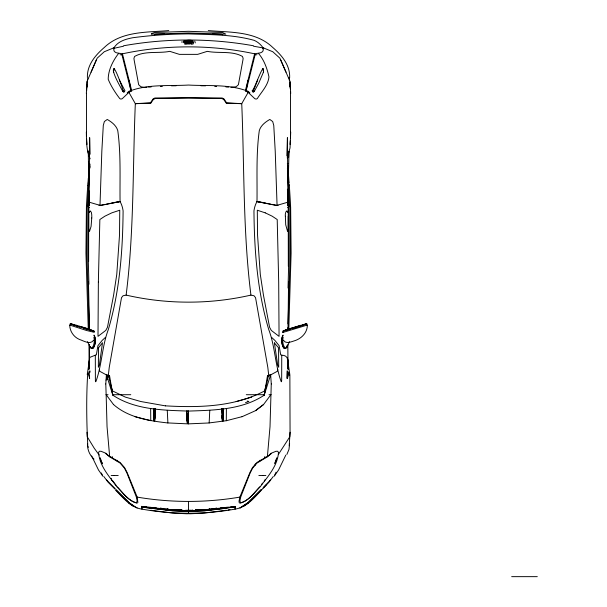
<?xml version="1.0" encoding="UTF-8"?>
<svg xmlns="http://www.w3.org/2000/svg" width="607" height="607" viewBox="0 0 607 607"><rect width="100%" height="100%" fill="white"/><g stroke="black" fill="none" stroke-linecap="round" stroke-linejoin="round"><path stroke-width="0.91" d="M142.008 509.136L141.469 507.482C156.902 506.754 172.828 511.519 188.527 510.419C204.233 511.519 220.159 506.754 235.592 507.482L235.053 509.136C204.271 514.599 172.79 514.599 142.008 509.136L141.803 506.291M153.988 420.833L153.465 408.822L155.316 408.822L154.39 421.235L153.624 415.901M188.375 417.828L187.601 423.496L186.668 411.083L188.527 411.083C214.172 410.211 242.034 409.869 264.197 395.195L270.654 374.777L267.475 375.847L264.197 395.195L268.324 376.165L270.646 374.769L271.276 383.981M105.785 383.981L106.4 374.769L108.721 376.165L112.856 395.195L109.571 375.847L106.4 374.769L112.856 395.195C135.02 409.869 162.873 410.211 188.527 411.083L188.527 423.861L209.165 422.965M195.909 509.577L195.909 510.851L195.348 510.821L195.348 510.229L206.122 509.592M209.658 509.098L209.658 509.85L209.096 509.842L209.65 508.871M223.581 408.875L223.406 416.463L222.655 421.25L221.73 408.837L223.581 408.837L222.777 421.129L221.874 415.552M222.997 508.021L222.435 508.408L222.435 508.021M105.535 337.31L102.196 340.39L97.939 345.671L96.384 354.837L95.314 355.178L95.39 380.49L95.557 381.75L95.952 381.469C102.006 364.686 101.991 346.218 108.327 329.548C119.738 291.079 122.735 250.82 123.107 210.872A20.828 13.263 -88.9 0 0 120.065 201.57C119.754 177.942 121.013 154.079 117.766 130.611C116.324 125.535 111.68 121.984 107.257 119.45L104.366 121.537L103.296 125.452L101.832 151.181L99.996 205.356L90.003 202.419L89.297 202.92L89.267 205.12M228.596 507.186L229.158 507.186M271.526 337.31L274.865 340.39L279.121 345.671L280.677 354.837L281.747 355.178L281.671 380.49L281.504 381.75L281.109 381.469C275.054 364.686 275.07 346.218 268.734 329.548C257.322 291.079 254.325 250.82 253.954 210.872A20.828 13.263 88.9 0 1 256.996 201.57C257.307 177.942 256.04 154.079 259.295 130.611C260.737 125.535 265.38 121.984 269.804 119.45L272.695 121.537L273.765 125.452L275.229 151.181L277.065 205.356L287.058 202.419L287.764 202.92L287.794 205.12M90.542 347.758L92.044 347.955C94.442 344.996 94.692 340.755 93.903 337.151M289.213 445.72L290.063 432.245L289.865 375.141M209.779 410.324L209.157 422.927L226.297 420.719L226.396 408.534M88.66 228.543L88.614 261.594M88.834 212.488L88.888 207.769L89.472 207.419L86.96 206.16L89.214 205.879M89.13 203.823L89.646 137.637L90.124 154.224M123.502 91.998C124.063 92.241 112.743 59.509 113.395 71.285C115.368 78.493 119.473 84.988 122.88 91.581L124.086 91.953L124.966 90.807L119.351 79.949M287.824 344.708L288.014 368.457C288.166 362.971 289.501 355.186 281.747 355.178M287.999 329.692L288.568 281.838M271.268 383.943L270.016 426.706L267.383 456.798L256.898 463.118L252.542 468.209L250.046 473.225L240.713 496.966L239.902 500.987L240.675 502.869C248.711 500.972 254.265 492.558 259.781 486.844M186.668 413.17L188.527 413.17L188.003 423.094M155.172 415.567L155.316 408.989M154.8 420.833L155.316 408.822M186.827 418.177L187.722 423.375L188.527 411.083M288.462 173.852L288.985 151.204M288.242 174.292L288.416 166.804M288.636 157.448L288.765 151.841M290.723 132.007L290.032 147.949L287.21 157.934M290.525 137.865L290.45 91.528M288.325 266.321L288.264 216.267M288.029 288.037L288.962 253.096L288.537 206.213L289.767 206.213L290.639 206.562L291.11 253.089L288.788 329.26M87.097 81.695L86.664 90.663M89.047 368.457L89.237 344.708M95.314 355.178L89.95 357.333L89.404 358.783L88.933 369.428L89.434 360.285M154.284 421.129L155.172 415.552M223.581 409.004L221.73 408.852L222.549 421.144L223.437 415.583M287.726 329.54L287.817 327.659M288.006 323.895L290.176 253.089L289.767 206.213L287.847 205.879M86.338 93.539L86.801 85.268M89.525 173.443L87.438 205.136L89.214 205.538L88.675 205.083L86.475 205.424L87.681 186.106M89.828 168.086L90.026 164.512L89.753 163.753L88.971 163.564M167.403 509.85L167.411 508.871M88.895 205.712L89.214 200.196M181.159 510.206L181.182 509.804M223.065 420.848L223.315 416.463L222.655 415.878L222.655 411.721L221.889 411.44M86.505 93.273L86.49 136.097M88.675 205.083L89.555 191.076M167.403 509.379L167.426 508.947M167.418 509.25L167.964 509.546L167.934 508.947M174.308 509.918L174.308 510.517L174.869 510.517C175.309 509.448 173.89 509.41 174.308 510.495L174.846 510.495M209.127 508.947L209.096 509.546L209.658 509.546L209.627 508.947M286.83 155.953L287.415 137.637L287.93 203.823M123.403 46.238L114.579 48.173L113.668 49.668C113.881 53.757 119.64 52.93 122.439 53.818L131.749 90.906L129.291 92.029L129.23 92.947L135.323 103.676C132.637 167.486 134.155 231.608 126.119 295.101L123.046 295.753L121.499 297.68L109.237 367.44L108.35 375.232M290.063 432.245L289.782 436.843L278.393 454.423M95.345 341.817L94.98 337.234L94.017 335.147M160.703 507.96L160.643 508.871C162.092 508.954 160.233 507.816 160.643 509.129L161.204 509.106L160.643 509.007M215.91 508.112L215.857 508.871L216.418 508.871L216.358 507.96M88.326 178.215L87.939 183.739L88.599 183.663M88.516 175.446L88.895 169.914M89.532 170.172L88.508 184.513L87.833 185.461M89.669 168.283L89.806 166.394L89.259 165.848M222.45 507.831L220.569 508.006M290.032 144.405L290.313 140.672M87.097 84.616L86.877 87.18L87.112 81.232L97.181 58.166L104.283 51.739L114.01 47.748C118.031 41.253 125.634 39.129 132.698 37.74C151.211 35.274 169.861 34.03 188.527 33.893C210.485 34.698 232.974 34.409 254.272 40.381C257.892 41.959 260.775 44.561 263.051 47.748L272.778 51.739L279.88 58.166L289.949 81.232L290.29 88.925M87.317 82.059L87.734 78.553M95.382 341.255L94.32 346.438L93.129 348.137L92.605 348.046M263.377 72.559C264.789 58.082 254.523 90.003 252.095 90.807L252.975 91.953L254.181 91.581L258.711 83.227L263.415 72.203M87.226 374.595L89.532 359.094M289.6 443.671L288.97 449.461L286.853 454.484M137.888 502.566L137.174 497.057L127.189 472.678L124.518 467.527L119.852 462.299L108.645 455.811L106.043 453.323L101.096 451.289L99.328 451.259L98.584 452.519C99.427 465.789 109.214 476.449 116.772 486.662C122.697 492.581 128.73 501.223 137.22 503.12M286.777 378.267L287.111 370.892M94.313 340.846L94.32 339.617M306.831 325.018L307.354 325.041C307.423 332.917 301.087 338.994 293.856 340.99C290.67 341.991 285.722 344.108 283.53 340.345M87.393 77.65C86.907 64.972 95.375 55.184 104.374 47.399C121.575 30.98 146.773 32.505 168.776 30.578M87.719 373.487C86.209 397.145 86.566 421.106 87.742 444.802M155.142 416.448L154.39 421.235L153.639 416.448L153.465 408.89M188.352 418.709L187.601 423.496L186.842 418.709L186.668 411.098M223.406 416.463L222.655 421.25L221.904 416.463L222.253 420.848M286.929 346.468L286.512 347.758L285.017 347.955C282.665 344.981 282.278 340.747 283.158 337.151M114.207 68.416L113.873 70.344L114.397 68.477M247.944 80.291L246.146 90.61L245.311 90.906L254.621 53.818C257.421 52.93 263.18 53.757 263.392 49.668L262.459 48.143M154.724 34.827L155.316 34.341M277.718 369.253L277.285 371.309L268.324 376.165L267.475 375.847M276.731 458.05L274.622 463.718M276.921 458.012L275.13 462.944M254.986 465.349L255.335 463.945M260.115 460.205L260.122 460.941M264.394 458.46L264.864 456.555M131.749 90.906L130.915 90.61L121.954 54.744L122.439 53.818C165.696 44.554 211.365 44.554 254.621 53.818L255.107 54.744L246.146 90.61L248.134 91.247L249.894 92.909M266.2 384.83L264.599 390.946C234.401 406.948 198.906 407.752 165.514 405.855M286.974 345.626L286.056 348.297L284.22 348.539C281.269 344.875 280.722 339.275 283.044 335.147M188.049 42.862L188.428 41.686L187.646 41.686L188.049 42.862L188.428 42.095M252.975 91.953L257.709 79.949M96.293 60.047L91.058 72.165M282.983 335.299L282.073 337.325L281.716 341.817M276.056 472.2L274.288 476.085L278.545 470.038L285.814 455.098M89.419 371.211L88.963 373.866L89.646 378.404M286.876 347.348L289.516 341.703M287.415 378.404L288.097 373.866L287.635 371.211M188.777 41.033L188.519 41.921L188.777 41.033L189.096 41.443L188.208 43.029L186.933 41.443L187.282 41.033L187.548 41.921L187.282 41.033M122.88 91.581L123.517 90.405L124.086 91.953M188.208 43.029L189.096 41.033M113.85 475.539L114.291 475.539M283.31 330.898L290.639 329.138M264.273 480.941L265.221 479.522M106.035 380.149L108.721 376.165L109.571 375.847M268.704 375.232L267.824 367.44L255.555 297.68L254.007 295.753L250.941 295.101C242.906 231.608 244.424 167.486 241.738 103.676L226.335 103.22L223.657 99.434L221.889 98.562L188.527 98.159L155.172 98.562L153.404 99.434L150.726 103.22L135.323 103.676L150.43 102.811L153.139 98.865L154.906 98L188.527 97.59L222.154 98L223.922 98.865L226.631 102.811L241.738 103.676L247.831 92.947L247.77 92.029L245.311 90.906M226.335 103.22L226.631 102.811M270.904 394.671L263.537 404.558L255.646 410.62L242.011 416.728M93.524 340.345C90.124 345.11 83.538 340.724 79.365 339.427C73.659 336.968 69.79 331.255 69.706 325.041L70.23 325.018M273.302 476.442L268.901 482.284L263.362 487.945M261.465 484.629L262.588 483.157M118.722 53.272C113.046 60.541 108.243 69.881 108.205 79.282C111.081 86.247 115.231 92.681 119.814 98.653L120.937 99.108L122.219 98.713L129.291 92.029M287.498 378.427L288.363 373.958L287.726 371.272M89.335 371.272L88.698 373.958L89.563 378.427M266.678 484.507C257.406 493.666 249.196 506.435 235.577 509.076M113.319 48.029L114.579 48.173M269.637 480.873L270.494 480.046L263.21 487.588M267.383 456.798L271.359 453.535M127.166 92.909L128.927 91.247L130.915 90.61L129.116 80.291M154.39 415.863L153.73 416.448L155.051 416.448L154.39 415.863L154.39 411.705L153.624 411.425M187.601 418.117L186.933 418.709L188.261 418.709L187.601 418.117L187.601 413.966L186.835 413.686M222.655 415.878L221.995 416.463L223.315 416.463M87.598 185.651L88.417 184.642L88.895 179.687L89.54 166.25L88.994 165.628M289.38 186.106L290.586 205.424L288.386 205.083L287.847 205.538L290.047 205.819M190.461 511.193L189.521 510.487L188.299 511.193L190.461 511.193L188.876 510.836M87.651 185.256L88.212 184.376L88.607 179.672L89.411 166.455L88.872 165.984M191.607 510.426L191.592 511.458C203.535 509.561 171.652 510.191 188.253 511.519L189.187 510.343L190.461 511.048M289.19 205.477L289.615 205.136L287.437 171.66M235.364 506.898L204.718 510.806L193.026 511.329M255.638 410.582L263.529 404.528M243.976 506.094L248.483 502.869M193.026 511.185L204.718 510.662L221.601 508.856L235.099 506.579M268.324 376.165L270.654 374.777M265.881 475.539L258.848 475.539M289.008 206.228L290.586 205.424M87.985 205.872L86.422 206.562L85.951 253.089L88.273 329.26M284.258 330.458L282.65 331.354L306.391 323.979L305.913 323.963M184.232 40.775C179.482 44.091 192.222 43.294 193.496 42.52C193.815 39.053 186.637 40.403 184.232 40.775L184.232 41.678M132.485 90.071C150.354 84.191 169.914 86.103 188.527 85.048C207.146 86.103 226.707 84.191 244.575 90.071M184.035 511.185L172.342 510.662L142.015 507.133L172.342 510.806L184.035 511.329M87.013 205.819L87.871 205.477M283.773 330.686L287.407 329.335M307.354 325.041L282.65 332.537L283.499 332.211M154.39 411.705L155.157 411.425M187.601 413.966L188.36 413.686M222.655 411.721L223.422 411.44M285.237 330.125L305.26 324.1M245.524 402.608L248.885 401.493L247.261 401.068M293.78 328.304L307.005 323.895L303.303 324.533M278.143 205.158L276.875 205.568L256.996 201.577L271.026 204.218M193.163 511.306L194.058 511.086M289.873 328.599L300.935 325.253M236.176 401.538L251.723 397.099M262.77 475.539L263.21 475.539M226.297 420.719L242.003 416.69M287.308 163.753L288.09 163.564M288.067 165.628L287.521 166.25L288.166 179.687L288.644 184.642L289.463 185.651M240.713 496.966C206.289 502.892 170.772 502.907 136.347 496.966L127.015 473.225L124.518 468.209L120.163 463.118L109.677 456.798L105.701 453.535M106.035 204.218L120.057 201.577L100.185 205.568L98.918 205.158M250.941 295.101C209.976 304.494 167.077 304.494 126.119 295.101M99.996 205.356L105.17 204.384M123.646 45.76C166.386 38.104 210.675 38.104 253.415 45.76M226.343 510.252L204.362 513.112L189.46 513.803M228.171 509.933L229.992 509.614M284.455 348.046L283.932 348.137L282.741 346.438L281.678 341.255M112.09 202.829L120.057 201.577M191.22 44.281L192.73 44.053M213.11 508.969L207.457 509.44M217.776 508.37L215.91 508.613L218.133 508.393M214.013 508.924L207.806 509.485M220.728 508.059L222.974 507.771M225.796 507.406L227.671 507.164M230.842 506.754L232.542 506.534M235.258 506.564L211.244 509.683L195.348 510.631M146.917 87.249L144.383 87.431L140.907 86.763L138.662 84.722L134.162 60.116L133.927 58.393L134.595 56.451C144.807 50.556 158.495 53.621 169.785 51.352L179.384 54.364L197.677 54.364L207.275 51.352C218.566 53.621 232.253 50.556 242.466 56.451L243.134 58.393L242.899 60.116L238.399 84.722L236.146 86.763L230.986 87.309M148.616 87.127L151.158 86.945M196.099 509.69L197.996 509.577M190.423 510.464L186.637 510.464M196.099 510.123L205.568 509.554M185.795 510.813L191.266 510.813M194.908 510.593L211.244 509.614M188.527 511.041L190.234 510.942M185.689 510.487L187.252 510.487L185.689 510.343L185.681 511.42L188.724 511.519M160.453 86.498L162.312 86.406M190.166 44.015L186.668 44.015M288.188 165.984L287.65 166.455L288.454 179.672L288.849 184.376L289.41 185.256M188.337 511.519L191.326 511.405M71.148 323.963L70.67 323.979L79.919 327.067M188.253 511.519L190.955 511.177M155.536 34.296L164.634 34.113M171.462 85.815L176.205 85.769M120.065 54.751L121.954 54.744M148.047 507.315L148.465 507.414M167.403 509.098L167.964 509.098L167.964 509.842L167.403 509.827M154.603 508.393L154.064 508.021M167.562 509.387L167.964 509.387M167.403 509.705L167.964 509.705M181.152 510.495L181.713 510.495M185.788 41.033L186.099 42.839M191.706 41.033L191.395 42.839M187.548 41.511L188.519 41.511M191.395 41.754L190.31 41.754L190.31 42.346L191.395 42.346L190.143 42.437L190.143 43.029L191.706 43.029L191.713 40.525M190.31 41.944L191.395 41.944M190.31 42.164L191.395 42.164M185.788 42.437L185.021 42.437L185.021 43.029L186.857 43.029L186.857 42.437L186.099 42.437M185.021 42.627L186.857 42.627M186.933 41.033L188.208 42.627M190.143 42.627L191.706 42.627M105.777 383.943L106.149 394.709L108.046 394.709M113.721 394.709L130.771 394.709M246.29 394.709L264.28 394.709M269.015 394.709L270.912 394.709M153.465 410.909L155.316 410.909M221.73 410.924L223.581 410.924M118.213 475.539L111.18 475.539M186 510.57L187.252 510.343M191.296 510.57L190.537 510.343M191.607 510.57L192.373 510.57L192.373 510.032M187.085 510.791L186 510.791L187.085 510.646M185.689 511.193L186 510.426M191.607 511.193L191.296 510.426M511.663 576.65L537.294 576.65M222.458 508.393L222.997 508.393M209.658 509.705L209.096 509.705M202.214 510.495L202.753 510.495L202.715 509.903M255.107 54.744L256.996 54.751M228.596 507.315L229.014 507.315M215.857 509.007L216.418 509.007M209.096 509.387L209.498 509.387M195.348 510.495L195.909 510.495M200.856 85.769L205.598 85.815M212.427 34.113L221.525 34.296M188.527 423.898L167.889 422.927L167.266 410.324M187.601 513.803L172.699 513.112L150.718 510.252M214.749 86.406L216.608 86.498M179.065 509.577L180.962 509.69M165.817 509.212L168.655 509.379M171.493 509.554L182.851 510.237M169.247 509.485L158.92 508.393M170.939 509.592L181.705 510.237L181.713 510.851L181.152 510.821L181.152 509.577M182.153 510.593L165.817 509.614L142.099 506.549M181.713 510.631L165.817 509.683L141.803 506.564M208.284 30.578C230.288 32.505 255.486 30.98 272.687 47.399C281.678 55.184 290.154 64.972 289.668 77.65M225.903 86.945L228.444 87.127M144.519 506.534L146.219 506.754M149.39 507.164L151.264 507.406M154.087 507.771L156.492 508.006M167.896 422.965C148.874 420.803 128.373 417.639 113.517 404.528M184.574 44.068L186.091 44.296M253.65 46.238L263.742 48.029M256.996 201.577L264.971 202.829M165.521 405.893L140.87 401.538L125.323 397.099L112.454 390.908L110.861 384.83M72.316 324.176L70.055 323.895L93.865 331.088L89.654 329.335M271.89 204.384L277.065 205.356M115.709 490.319C123.168 497.74 130.467 507.27 141.484 509.076M71.801 324.1L73.758 324.533M135.042 416.69L150.756 420.681L150.65 408.534M73.379 324.495L76.361 325.253M289.076 205.872L290.1 206.16L287.589 207.419L288.173 207.769L288.226 212.488M76.118 325.253L87.082 328.501L94.411 331.354L83.28 328.304M87.188 328.599L79.57 326.255M116.939 460.941L116.946 460.205M69.706 325.041L86.513 330.474L94.29 332.333M234.568 506.936L235.046 507.133L235.053 509.136M86.475 205.424L88.053 206.228M132.994 505.677L128.934 502.611L116.013 489.803L128.934 502.611L137.099 508.021M108.721 376.165L99.776 371.309L99.343 369.253M221.745 34.341L222.337 34.827M141.962 506.579L142.493 506.936M128.578 502.869L133.085 506.094M289.228 185.461L288.553 184.513L287.392 168.283M94.077 335.299C96.316 339.419 95.769 344.913 92.841 348.539L91.004 348.297L90.39 346.514M247.77 92.029L254.841 98.713L256.124 99.108L257.247 98.653C261.526 91.869 268.226 85.192 268.962 76.884C267.126 68.492 264.113 59.82 258.339 53.272M115.155 488.718L106.566 480.046L107.424 480.873M114.951 489.06L108.16 482.284L103.759 476.442M194.771 41.101L195.257 42.892M99.199 455.045L94.237 448.232L87.279 436.843L86.998 432.245M117.272 486.844C122.796 492.558 128.35 500.972 136.385 502.869L137.159 500.987L136.347 496.966M94.017 459.15C89.57 455.159 87.332 449.62 87.461 443.671M112.788 480.941L116.157 485.365M106.142 394.671L113.524 404.558M150.43 102.811L150.726 103.22M187.646 41.686L188.049 42.46M254.181 91.581L253.544 90.405L253.559 91.998M102.333 463.756L100.14 458.012M286.003 72.165L280.768 60.047M101.27 461.35L102.439 463.718M87.545 341.703L90.185 347.348M91.634 455.925L98.516 470.038L102.773 476.085L101.354 472.974M90.162 158.806C86.24 150.422 86.558 141.036 86.331 132.007M111.142 478.27L111.969 480.6M107.871 379.421L106.4 374.769M87.848 445.72L88.341 447.367M262.664 68.477L263.188 70.344L262.854 68.416M112.196 456.555L112.515 457.822M100.33 458.05L100.883 460.561M113.684 72.559L113.646 72.203M287.377 358.221L289.835 374.595M89.95 370.892L90.109 372.152M153.738 417.73L153.905 418.724M289.213 372.607L289.607 375.24M289.19 77.65L289.6 80.344M287.399 358.76L288.128 369.428L287.657 358.783M109.677 456.798L107.044 426.706L106.149 394.709M289.82 82.909L290.184 87.18L289.964 81.695M186.842 418.709L187.191 423.094M86.604 138.806L87.029 144.405M153.647 416.432L153.738 417.737M288.097 168.996L288.416 173.602M288.606 176.371L289.053 182.821M161.151 508.112L161.204 508.871M287.392 189.209L288.386 205.083M195.879 509.804L195.902 510.206M287.741 198.36L288.166 205.712M290.26 85.268L290.723 93.539M89.335 329.54L86.884 253.089L87.294 206.213L88.523 206.213L88.098 253.096L88.925 284.258M88.319 152.774L88.273 150.9L88.637 175.734M88.539 162.13L88.865 176.159M89.062 329.692L88.493 281.838L89.047 328.873M89.229 344.867L89.396 358.972M282.741 339.617L282.748 340.846M148.465 507.186L147.903 507.186M154.626 508.021L154.626 508.408M289.334 79.783L289.334 80.382M193.519 510.927L193.481 511.405M193.292 42.998L193.292 43.901M192.662 40.775L192.662 41.678M192.282 40.623L192.282 41.526M191.106 40.441L191.106 41.344M190.477 40.381L190.477 41.284M189.748 510.76L188.967 510.76M189.634 42.93L189.634 43.309M188.527 501.465L188.527 510.419M188.527 511.526L188.527 513.879M187.882 42.627L187.882 43.029M187.525 42.93L187.525 43.309M186.44 40.381L186.44 41.284M185.81 40.441L185.788 42.839M185.203 40.525L185.203 41.428M184.634 40.623L184.634 41.526M184.437 40.699L184.437 41.602M184.118 511.162L183.891 511.086M181.948 41.572L181.948 42.475M89.457 212.238A1.366 1.366 0 0 1 90.193 211.031M286.868 211.031A1.366 1.366 0 0 1 287.604 212.238M202.192 509.683L202.192 510.517L202.753 510.517L202.753 509.683L202.192 509.683M215.857 508.454L215.857 509.129L216.418 509.106L216.418 508.461L215.857 508.454M91.756 217.981L91.073 226.434L89.517 231.35A5.053 5.053 0 0 1 88.842 228.756L88.827 212.951A2.58 2.572 0 0 1 89.077 211.828C92.052 208.891 91.839 216.608 91.756 217.981M98.364 282.073L98 336.354L105.755 330.436L107.469 327.279L113.63 295.025L116.772 274.387L119.526 234.901L119.754 210.227L111.817 212.852L104.882 216.191L99.852 219.529L98.364 282.073M98.509 347.773L98.357 367.273L99.389 364.936L102.515 342.705L98.509 347.773M278.476 452.519C277.634 465.789 267.846 476.449 260.289 486.662C254.363 492.581 248.331 501.223 239.841 503.12L239.173 502.566L239.021 501.185L239.886 497.057L249.872 472.678L252.542 467.527L257.201 462.299L268.415 455.811L271.018 453.323L275.965 451.289L277.733 451.259L278.476 452.519M285.366 216.221L285.722 224.833L287.543 231.35A5.053 5.053 0 0 0 288.219 228.756L288.234 212.951A2.58 2.572 0 0 0 287.984 211.828C285.7 209.005 284.987 214.939 285.366 216.221M274.394 342.902L277.665 364.936L278.704 367.273L278.552 347.773L274.394 342.902M261.048 489.803L248.172 502.588L239.962 508.021L248.126 502.611L261.048 489.803M151.925 33.529L151.272 34.136L188.527 32.975L225.789 34.136L222.488 32.482L188.527 31.306L154.573 32.482L151.925 33.529M189.695 41.033L189.384 43.029L189.695 41.033M188.011 510.343L187.707 511.193L188.011 510.343M192.373 510.426L190.537 510.426L192.373 510.487M265.244 212.852L257.307 210.227L257.535 234.901L260.289 274.387L263.43 295.025L269.584 327.279L271.306 330.436L279.061 336.354L278.696 282.073L277.209 219.529L272.179 216.191L265.244 212.852"/></g></svg>
